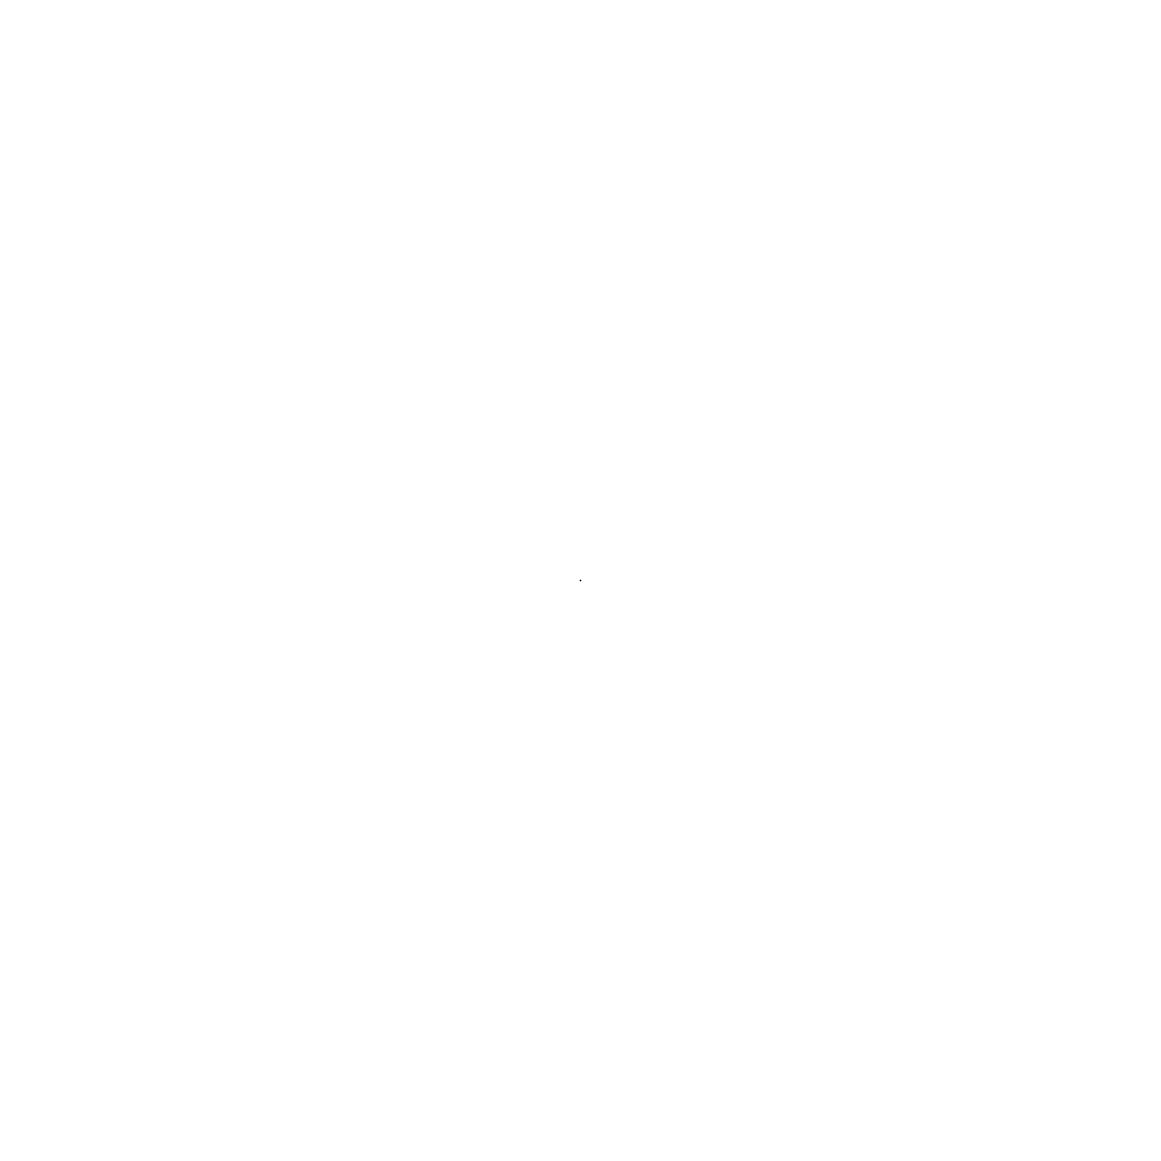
# Model space of a CAD drawing. Units: millimetres on the paper. Extents: x 2 to 2, y 3 to 3.
import ezdxf

# ---------------------------------------------------------------- set-up
doc = ezdxf.new("R2010")
doc.units = ezdxf.units.MM
doc.header["$PDMODE"] = 32
doc.header["$PDSIZE"] = 0.5
doc.layers.add('0-0_0', color=4, linetype='Continuous')

msp = doc.modelspace()

# ---------------------------------------------------------------- linework, layer by layer
at = {"layer": '0-0_0'}
msp.add_point((2, 3), dxfattribs=at)

doc.saveas('drawing.dxf')
